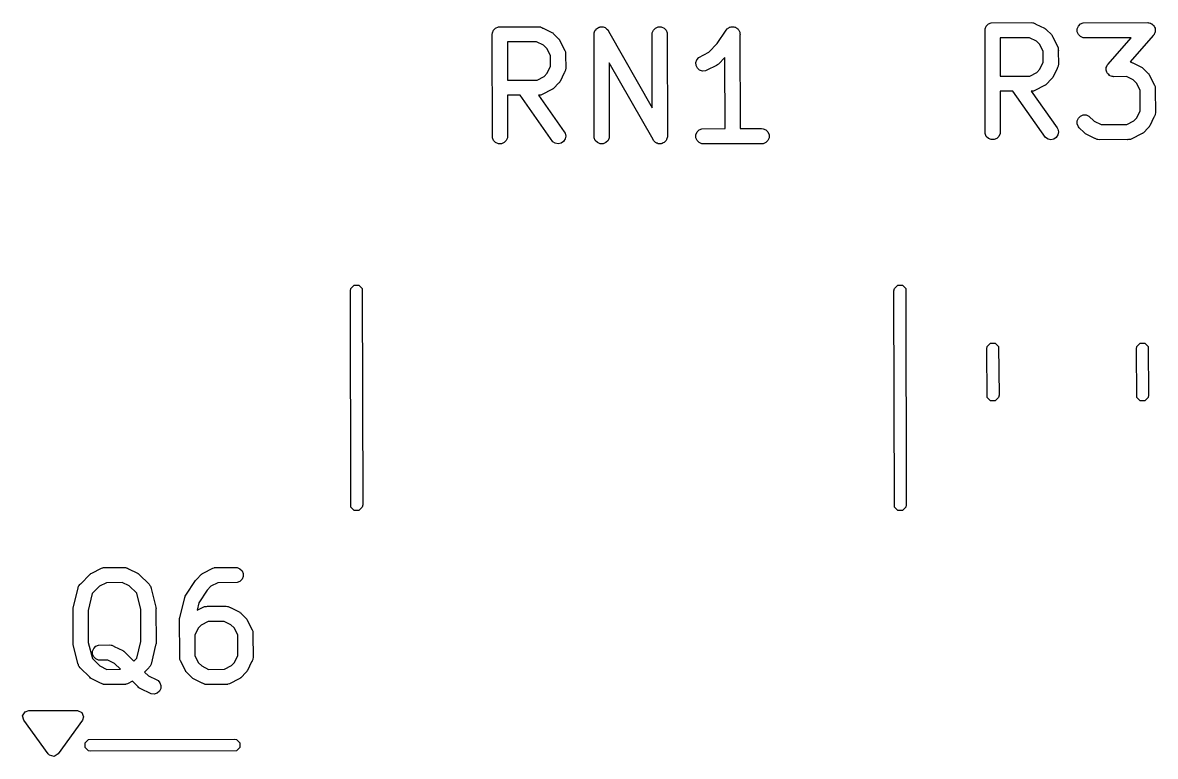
# Model space of a CAD drawing. Extents: x 110.4 to 137.6, y -116.8 to -86.2.
# Drawn here: x 112.67 to 123.8, y -94.96 to -87.76 of the extents above; entities that cross this region are included whole.
import ezdxf

# ---------------------------------------------------------------- set-up
doc = ezdxf.new("R2010")
doc.units = 0
doc.layers.add('BLACK', color=7, linetype='CONTINUOUS')

msp = doc.modelspace()

# ---------------------------------------------------------------- linework, layer by layer
at = {"layer": 'BLACK', "linetype": 'CONTINUOUS'}
for p, q in [((117.293735, -87.829151), (117.314427, -87.808459)), ((117.314427, -87.808459), (117.341463, -87.79726)), ((117.341463, -87.79726), (117.737047, -87.795819)), ((117.737047, -87.795819), (117.751679, -87.79726)), ((117.751679, -87.79726), (117.754168, -87.798291)), ((117.754168, -87.798291), (117.756856, -87.798482)), ((117.756856, -87.798482), (117.769849, -87.804786)), ((117.769849, -87.804786), (117.778715, -87.808459)), ((117.778715, -87.808459), (117.779937, -87.809681)), ((117.779937, -87.809681), (117.865826, -87.851356)), ((118.300785, -87.8221), (118.306895, -87.814211)), ((118.306895, -87.814211), (118.311048, -87.811837)), ((118.311048, -87.811837), (118.314427, -87.808459)), ((118.314427, -87.808459), (118.323639, -87.804642)), ((118.323639, -87.804642), (118.332304, -87.799692)), ((118.332304, -87.799692), (118.337047, -87.799089)), ((118.337047, -87.799089), (118.341463, -87.79726)), ((118.341463, -87.79726), (118.351437, -87.79726)), ((118.351437, -87.79726), (118.361334, -87.796002)), ((118.361334, -87.796002), (118.365946, -87.79726)), ((118.365946, -87.79726), (118.370727, -87.79726)), ((118.370727, -87.79726), (118.379942, -87.801077)), ((118.379942, -87.801077), (118.389566, -87.803702)), ((118.389566, -87.803702), (118.393346, -87.806629)), ((118.393346, -87.806629), (118.397763, -87.808459)), ((118.397763, -87.808459), (118.404813, -87.815509)), ((118.404813, -87.815509), (118.412703, -87.821619)), ((118.865163, -87.829151), (118.885855, -87.808459)), ((118.885855, -87.808459), (118.912891, -87.79726)), ((118.912891, -87.79726), (118.942155, -87.79726)), ((118.942155, -87.79726), (118.969191, -87.808459)), ((118.969191, -87.808459), (118.989883, -87.829151)), ((119.588721, -87.817841), (119.59489, -87.813709)), ((119.59489, -87.813709), (119.600141, -87.808459)), ((119.600141, -87.808459), (119.60693, -87.805646)), ((119.60693, -87.805646), (119.613036, -87.801558)), ((119.613036, -87.801558), (119.620316, -87.800101)), ((119.620316, -87.800101), (119.627177, -87.79726)), ((119.627177, -87.79726), (119.634525, -87.79726)), ((119.634525, -87.79726), (119.64173, -87.795819)), ((119.64173, -87.795819), (119.649014, -87.79726)), ((119.649014, -87.79726), (119.656441, -87.79726)), ((119.656441, -87.79726), (119.663229, -87.800072)), ((119.663229, -87.800072), (119.670438, -87.801498)), ((119.670438, -87.801498), (119.676617, -87.805617)), ((119.676617, -87.805617), (119.683477, -87.808459)), ((119.683477, -87.808459), (119.68867, -87.813652)), ((119.68867, -87.813652), (119.694787, -87.81773)), ((122.124346, -87.816187), (122.135545, -87.789151)), ((122.135545, -87.789151), (122.156237, -87.768459)), ((122.156237, -87.768459), (122.183273, -87.75726)), ((122.183273, -87.75726), (122.578857, -87.755819)), ((122.578857, -87.755819), (122.593489, -87.75726)), ((122.593489, -87.75726), (122.595978, -87.758291)), ((122.595978, -87.758291), (122.598666, -87.758482)), ((122.598666, -87.758482), (122.611659, -87.764786)), ((122.611659, -87.764786), (122.620525, -87.768459)), ((122.620525, -87.768459), (122.621747, -87.769681)), ((122.621747, -87.769681), (122.707636, -87.811356)), ((122.707636, -87.811356), (122.713935, -87.81532)), ((122.713935, -87.81532), (122.715763, -87.816078)), ((123.029108, -87.816187), (123.040307, -87.789151)), ((123.040307, -87.789151), (123.060999, -87.768459)), ((123.060999, -87.768459), (123.088035, -87.75726)), ((123.088035, -87.75726), (123.721714, -87.755819)), ((123.721714, -87.755819), (123.729452, -87.756581)), ((123.729452, -87.756581), (123.73142, -87.75645)), ((123.73142, -87.75645), (123.732775, -87.756908)), ((123.732775, -87.756908), (123.736346, -87.75726)), ((123.736346, -87.75726), (123.747603, -87.761923)), ((123.747603, -87.761923), (123.759141, -87.765825)), ((123.759141, -87.765825), (123.761045, -87.76749)), ((123.761045, -87.76749), (123.763382, -87.768459)), ((123.763382, -87.768459), (123.771992, -87.777069)), ((123.771992, -87.777069), (123.781165, -87.785095)), ((123.781165, -87.785095), (123.782287, -87.787364)), ((123.782287, -87.787364), (123.784074, -87.789151)), ((123.784074, -87.789151), (123.788734, -87.800401)), ((123.788734, -87.800401), (123.794137, -87.811327)), ((123.794137, -87.811327), (123.794305, -87.81385)), ((123.794305, -87.81385), (123.795273, -87.816187)), ((117.281095, -87.870819), (117.282536, -87.856187)), ((117.282536, -88.885451), (117.281095, -87.870819)), ((117.282536, -87.856187), (117.293735, -87.829151)), ((117.865826, -87.851356), (117.872125, -87.85532)), ((117.872125, -87.85532), (117.873953, -87.856078)), ((117.873953, -87.856078), (117.875123, -87.857208)), ((117.875123, -87.857208), (117.878269, -87.859188)), ((117.878269, -87.859188), (117.883901, -87.865682)), ((117.883901, -87.865682), (117.932937, -87.913024)), ((117.932937, -87.913024), (117.937655, -87.918773)), ((117.937655, -87.918773), (117.939154, -87.920073)), ((117.939154, -87.920073), (117.939881, -87.921486)), ((117.939881, -87.921486), (117.942264, -87.924389)), ((117.942264, -87.924389), (117.945913, -87.933199)), ((118.281095, -87.870819), (118.281465, -87.867055)), ((118.282536, -88.885451), (118.281095, -87.870819)), ((118.281278, -87.86558), (118.281799, -87.863669)), ((118.281465, -87.867055), (118.281278, -87.86558)), ((118.281799, -87.863669), (118.282536, -87.856187)), ((118.282536, -87.856187), (118.286353, -87.846971)), ((118.286353, -87.846971), (118.288978, -87.837348)), ((118.288978, -87.837348), (118.291905, -87.833567)), ((118.291905, -87.833567), (118.293735, -87.829151)), ((118.293735, -87.829151), (118.300785, -87.8221)), ((118.412703, -87.821619), (118.415092, -87.825788)), ((118.415092, -87.825788), (118.418455, -87.829151)), ((118.418455, -87.829151), (118.422198, -87.838189)), ((118.422198, -87.838189), (118.853545, -88.590888)), ((118.852523, -87.870819), (118.853964, -87.856187)), ((118.853545, -88.590888), (118.852523, -87.870819)), ((118.853964, -87.856187), (118.865163, -87.829151)), ((118.989883, -87.829151), (119.001082, -87.856187)), ((119.001082, -87.856187), (119.002523, -88.870819)), ((119.492663, -87.961534), (119.579405, -87.829216)), ((119.579405, -87.829216), (119.579439, -87.829173)), ((119.579439, -87.829173), (119.579449, -87.829151)), ((119.579449, -87.829151), (119.5795, -87.829099)), ((119.5795, -87.829099), (119.588721, -87.817841)), ((119.694787, -87.81773), (119.69892, -87.823902)), ((119.69892, -87.823902), (119.704169, -87.829151)), ((119.704169, -87.829151), (119.70698, -87.835938)), ((119.70698, -87.835938), (119.71107, -87.842045)), ((119.71107, -87.842045), (119.712526, -87.849326)), ((119.712526, -87.849326), (119.715368, -87.856187)), ((119.715368, -87.856187), (119.715378, -87.863587)), ((119.715378, -87.863587), (119.716809, -87.87074)), ((119.716809, -87.87074), (119.715398, -87.877868)), ((119.715398, -87.877868), (119.716703, -88.796337)), ((122.122905, -87.830819), (122.124346, -87.816187)), ((122.124346, -88.845451), (122.122905, -87.830819)), ((122.558924, -87.904503), (122.27159, -87.90555)), ((122.27159, -87.90555), (122.272123, -88.280745)), ((122.627691, -87.937871), (122.558924, -87.904503)), ((122.715763, -87.816078), (122.716933, -87.817208)), ((122.716933, -87.817208), (122.720079, -87.819188)), ((122.720079, -87.819188), (122.725711, -87.825682)), ((122.725711, -87.825682), (122.774747, -87.873024)), ((122.774747, -87.873024), (122.779465, -87.878773)), ((122.779465, -87.878773), (122.780964, -87.880073)), ((122.780964, -87.880073), (122.781691, -87.881486)), ((122.781691, -87.881486), (122.784074, -87.884389)), ((122.784074, -87.884389), (122.787723, -87.893199)), ((122.787723, -87.893199), (122.836415, -87.987754)), ((123.029108, -87.845451), (123.029108, -87.816187)), ((123.040307, -87.872487), (123.029108, -87.845451)), ((123.060999, -87.893179), (123.040307, -87.872487)), ((123.088035, -87.904378), (123.060999, -87.893179)), ((123.102667, -87.905819), (123.088035, -87.904378)), ((123.557938, -87.904783), (123.102667, -87.905819)), ((123.334153, -88.16197), (123.557938, -87.904783)), ((123.775941, -87.880619), (123.550758, -88.139413)), ((123.784074, -87.872487), (123.775941, -87.880619)), ((123.785033, -87.87017), (123.784074, -87.872487)), ((123.786708, -87.868246), (123.785033, -87.87017)), ((123.790609, -87.856708), (123.786708, -87.868246)), ((123.795273, -87.845451), (123.790609, -87.856708)), ((123.795273, -87.816187), (123.795273, -87.828371)), ((123.795273, -87.828371), (123.796083, -87.840525)), ((123.796083, -87.840525), (123.795273, -87.84292)), ((123.795273, -87.84292), (123.795273, -87.845451)), ((117.717114, -87.944503), (117.42978, -87.94555)), ((117.42978, -87.94555), (117.430313, -88.320745)), ((117.785881, -87.977871), (117.717114, -87.944503)), ((117.817208, -88.008115), (117.785881, -87.977871)), ((117.852666, -88.076972), (117.817208, -88.008115)), ((117.945913, -87.933199), (117.994605, -88.027754)), ((117.994605, -88.027754), (117.99986, -88.041485)), ((119.409929, -88.04588), (119.492663, -87.961534)), ((122.659018, -87.968115), (122.627691, -87.937871)), ((122.694476, -88.036972), (122.659018, -87.968115)), ((122.695461, -88.144604), (122.694476, -88.036972)), ((122.836415, -87.987754), (122.84167, -88.001485)), ((122.84167, -88.001485), (122.841861, -88.004174)), ((122.841861, -88.004174), (122.842892, -88.006663)), ((122.842892, -88.006663), (122.843018, -88.02046)), ((122.843018, -88.02046), (122.843744, -88.030675)), ((122.843744, -88.030675), (122.843128, -88.032521)), ((122.843128, -88.032521), (122.844333, -88.164152)), ((117.853651, -88.184604), (117.852666, -88.076972)), ((117.99986, -88.041485), (118.000051, -88.044174)), ((118.000051, -88.044174), (118.001082, -88.046663)), ((118.001082, -88.046663), (118.001208, -88.06046)), ((118.001208, -88.06046), (118.001934, -88.070675)), ((118.001934, -88.070675), (118.001318, -88.072521)), ((118.001318, -88.072521), (118.002523, -88.204152)), ((119.281684, -88.147152), (119.290938, -88.119391)), ((119.283758, -88.176342), (119.281684, -88.147152)), ((119.290938, -88.119391), (119.310111, -88.097283)), ((119.310111, -88.097283), (119.409929, -88.04588)), ((119.567131, -88.097958), (119.504366, -88.161947)), ((119.568123, -88.796702), (119.567131, -88.097958)), ((122.662281, -88.212985), (122.695461, -88.144604)), ((123.550758, -88.139413), (123.551047, -88.139434)), ((123.551047, -88.139434), (123.56404, -88.145738)), ((123.56404, -88.145738), (123.572906, -88.149411)), ((123.572906, -88.149411), (123.574128, -88.150633)), ((117.790226, -88.284313), (117.820471, -88.252985)), ((117.820471, -88.252985), (117.853651, -88.184604)), ((117.988661, -88.247041), (117.946986, -88.332931)), ((117.989883, -88.24582), (117.988661, -88.247041)), ((117.993552, -88.23696), (117.989883, -88.24582)), ((117.99986, -88.223962), (117.993552, -88.23696)), ((118.000051, -88.221272), (117.99986, -88.223962)), ((118.001082, -88.218784), (118.000051, -88.221272)), ((118.002523, -88.204152), (118.001082, -88.218784)), ((118.861419, -88.903448), (118.430072, -88.150749)), ((118.430072, -88.150749), (118.431095, -88.870819)), ((119.296845, -88.202517), (119.283758, -88.176342)), ((119.318953, -88.22169), (119.296845, -88.202517)), ((119.346714, -88.230944), (119.318953, -88.22169)), ((119.375904, -88.22887), (119.346714, -88.230944)), ((119.389636, -88.223615), (119.375904, -88.22887)), ((119.484192, -88.174922), (119.389636, -88.223615)), ((119.493001, -88.171274), (119.484192, -88.174922)), ((119.495903, -88.168891), (119.493001, -88.171274)), ((119.497317, -88.168164), (119.495903, -88.168891)), ((119.498616, -88.166665), (119.497317, -88.168164)), ((119.504366, -88.161947), (119.498616, -88.166665)), ((122.563348, -88.279684), (122.632036, -88.244313)), ((122.632036, -88.244313), (122.662281, -88.212985)), ((122.830471, -88.207041), (122.788796, -88.292931)), ((122.831693, -88.20582), (122.830471, -88.207041)), ((122.835362, -88.19696), (122.831693, -88.20582)), ((122.84167, -88.183962), (122.835362, -88.19696)), ((122.841861, -88.181272), (122.84167, -88.183962)), ((122.842892, -88.178784), (122.841861, -88.181272)), ((122.844333, -88.164152), (122.842892, -88.178784)), ((123.314012, -88.202065), (123.314822, -88.199669)), ((123.314822, -88.214218), (123.314012, -88.202065)), ((123.314822, -88.197139), (123.319485, -88.185881)), ((123.314822, -88.199669), (123.314822, -88.197139)), ((123.314822, -88.226403), (123.314822, -88.214218)), ((123.315789, -88.228739), (123.314822, -88.226403)), ((123.315958, -88.231263), (123.315789, -88.228739)), ((123.32136, -88.242188), (123.315958, -88.231263)), ((123.319485, -88.185881), (123.323387, -88.174344)), ((123.326021, -88.253439), (123.32136, -88.242188)), ((123.323387, -88.174344), (123.325061, -88.172419)), ((123.325061, -88.172419), (123.326021, -88.170103)), ((123.326021, -88.170103), (123.334153, -88.16197)), ((123.327807, -88.255225), (123.326021, -88.253439)), ((123.32893, -88.257495), (123.327807, -88.255225)), ((123.338102, -88.26552), (123.32893, -88.257495)), ((123.574128, -88.150633), (123.660017, -88.192308)), ((123.660017, -88.192308), (123.666316, -88.196272)), ((123.666316, -88.196272), (123.668144, -88.19703)), ((123.668144, -88.19703), (123.669314, -88.19816)), ((123.669314, -88.19816), (123.67246, -88.20014)), ((123.67246, -88.20014), (123.678092, -88.206634)), ((123.678092, -88.206634), (123.727128, -88.253976)), ((123.727128, -88.253976), (123.731846, -88.259725)), ((123.731846, -88.259725), (123.733345, -88.261025)), ((117.430313, -88.320745), (117.590231, -88.320162)), ((117.590231, -88.320162), (117.592565, -88.319646)), ((117.592565, -88.319646), (117.595387, -88.320144)), ((117.595387, -88.320144), (117.721538, -88.319684)), ((117.721538, -88.319684), (117.790226, -88.284313)), ((117.932659, -88.351006), (117.885318, -88.400042)), ((117.939154, -88.345374), (117.932659, -88.351006)), ((117.941133, -88.342228), (117.939154, -88.345374)), ((117.942264, -88.341058), (117.941133, -88.342228)), ((117.943021, -88.33923), (117.942264, -88.341058)), ((117.946986, -88.332931), (117.943021, -88.33923)), ((122.272123, -88.280745), (122.432041, -88.280162)), ((122.432041, -88.280162), (122.434375, -88.279646)), ((122.434375, -88.279646), (122.437197, -88.280144)), ((122.437197, -88.280144), (122.563348, -88.279684)), ((122.715763, -88.369369), (122.706954, -88.373017)), ((122.718665, -88.366986), (122.715763, -88.369369)), ((122.720079, -88.366259), (122.718665, -88.366986)), ((122.721378, -88.36476), (122.720079, -88.366259)), ((122.727128, -88.360042), (122.721378, -88.36476)), ((122.774469, -88.311006), (122.727128, -88.360042)), ((122.780964, -88.305374), (122.774469, -88.311006)), ((122.782943, -88.302228), (122.780964, -88.305374)), ((122.784074, -88.301058), (122.782943, -88.302228)), ((122.784831, -88.29923), (122.784074, -88.301058)), ((122.788796, -88.292931), (122.784831, -88.29923)), ((123.346713, -88.274131), (123.338102, -88.26552)), ((123.349049, -88.275099), (123.346713, -88.274131)), ((123.350954, -88.276765), (123.349049, -88.275099)), ((123.362491, -88.280666), (123.350954, -88.276765)), ((123.373749, -88.28533), (123.362491, -88.280666)), ((123.377319, -88.285681), (123.373749, -88.28533)), ((123.378675, -88.28614), (123.377319, -88.285681)), ((123.380642, -88.286008), (123.378675, -88.28614)), ((123.388381, -88.286771), (123.380642, -88.286008)), ((123.51169, -88.285642), (123.388381, -88.286771)), ((123.580072, -88.318823), (123.51169, -88.285642)), ((123.611399, -88.349067), (123.580072, -88.318823)), ((123.646802, -88.417818), (123.611399, -88.349067)), ((123.733345, -88.261025), (123.734072, -88.262438)), ((123.734072, -88.262438), (123.736455, -88.265341)), ((123.736455, -88.265341), (123.740104, -88.274151)), ((123.740104, -88.274151), (123.788796, -88.368706)), ((123.788796, -88.368706), (123.794051, -88.382437)), ((117.554747, -88.468904), (117.430524, -88.469356)), ((117.430524, -88.469356), (117.431095, -88.870819)), ((117.875652, -88.924989), (117.554747, -88.468904)), ((117.739007, -88.468233), (117.736109, -88.468439)), ((117.736109, -88.468439), (117.988966, -88.82781)), ((117.751679, -88.468187), (117.739007, -88.468233)), ((117.754168, -88.467155), (117.751679, -88.468187)), ((117.756856, -88.466965), (117.754168, -88.467155)), ((117.770588, -88.46171), (117.756856, -88.466965)), ((117.865144, -88.413017), (117.770588, -88.46171)), ((117.873953, -88.409369), (117.865144, -88.413017)), ((117.876855, -88.406986), (117.873953, -88.409369)), ((117.878269, -88.406259), (117.876855, -88.406986)), ((117.879568, -88.40476), (117.878269, -88.406259)), ((117.885318, -88.400042), (117.879568, -88.40476)), ((122.396557, -88.428904), (122.272334, -88.429356)), ((122.272334, -88.429356), (122.272905, -88.830819)), ((122.717462, -88.884989), (122.396557, -88.428904)), ((122.580817, -88.428233), (122.577919, -88.428439)), ((122.577919, -88.428439), (122.830776, -88.78781)), ((122.593489, -88.428187), (122.580817, -88.428233)), ((122.595978, -88.427155), (122.593489, -88.428187)), ((122.598666, -88.426965), (122.595978, -88.427155)), ((122.612398, -88.42171), (122.598666, -88.426965)), ((122.706954, -88.373017), (122.612398, -88.42171)), ((123.647958, -88.620554), (123.646802, -88.417818)), ((123.794051, -88.382437), (123.794242, -88.385126)), ((123.794242, -88.385126), (123.795273, -88.387615)), ((123.795273, -88.387615), (123.795347, -88.400684)), ((123.795347, -88.400684), (123.796125, -88.411627)), ((123.796125, -88.411627), (123.795421, -88.413736)), ((123.795421, -88.413736), (123.796714, -88.640342)), ((123.029108, -88.720948), (123.040307, -88.693912)), ((123.040307, -88.693912), (123.061, -88.673219)), ((123.061, -88.673219), (123.088036, -88.662021)), ((123.088036, -88.662021), (123.117299, -88.662021)), ((123.117299, -88.662021), (123.144335, -88.67322)), ((123.144335, -88.67322), (123.19669, -88.723767)), ((123.584416, -88.720504), (123.614662, -88.689175)), ((123.614662, -88.689175), (123.647958, -88.620554)), ((123.782852, -88.683231), (123.741177, -88.769121)), ((123.784074, -88.68201), (123.782852, -88.683231)), ((123.787743, -88.67315), (123.784074, -88.68201)), ((123.794051, -88.660152), (123.787743, -88.67315)), ((123.794242, -88.657462), (123.794051, -88.660152)), ((123.795273, -88.654974), (123.794242, -88.657462)), ((123.796714, -88.640342), (123.795273, -88.654974)), ((119.293735, -88.829151), (119.314427, -88.808459)), ((119.314427, -88.808459), (119.341463, -88.79726)), ((119.341463, -88.79726), (119.568123, -88.796702)), ((119.716703, -88.796337), (119.927523, -88.795819)), ((119.927523, -88.795819), (119.942155, -88.79726)), ((119.942155, -88.79726), (119.969191, -88.808459)), ((119.969191, -88.808459), (119.989883, -88.829151)), ((122.830776, -88.78781), (122.837986, -88.800623)), ((122.837986, -88.800623), (122.844315, -88.829194)), ((123.029108, -88.750211), (123.029108, -88.720948)), ((123.040306, -88.777247), (123.029108, -88.750211)), ((123.049633, -88.788612), (123.040306, -88.777247)), ((123.098668, -88.835953), (123.049633, -88.788612)), ((123.19669, -88.723767), (123.265375, -88.757094)), ((123.265375, -88.757094), (123.515694, -88.755893)), ((123.515694, -88.755893), (123.584416, -88.720504)), ((123.726851, -88.787195), (123.67951, -88.836232)), ((123.733345, -88.781564), (123.726851, -88.787195)), ((123.735324, -88.778418), (123.733345, -88.781564)), ((123.736456, -88.777247), (123.735324, -88.778418)), ((123.737213, -88.775417), (123.736456, -88.777247)), ((123.741177, -88.769121), (123.737213, -88.775417)), ((117.293735, -88.912487), (117.282536, -88.885451)), ((117.314427, -88.933179), (117.293735, -88.912487)), ((117.418455, -88.912487), (117.397763, -88.933179)), ((117.429654, -88.885451), (117.418455, -88.912487)), ((117.431095, -88.870819), (117.429654, -88.885451)), ((117.900331, -88.940716), (117.875652, -88.924989)), ((117.981693, -88.92269), (117.957719, -88.939472)), ((117.99742, -88.898012), (117.981693, -88.92269)), ((117.988966, -88.82781), (117.996176, -88.840623)), ((117.996176, -88.840623), (118.002505, -88.869194)), ((118.002505, -88.869194), (117.99742, -88.898012)), ((118.293735, -88.912487), (118.282536, -88.885451)), ((118.314427, -88.933179), (118.293735, -88.912487)), ((118.418455, -88.912487), (118.397763, -88.933179)), ((118.429654, -88.885451), (118.418455, -88.912487)), ((118.431095, -88.870819), (118.429654, -88.885451)), ((118.865163, -88.912487), (118.861419, -88.903448)), ((118.868525, -88.915849), (118.865163, -88.912487)), ((118.870915, -88.920019), (118.868525, -88.915849)), ((118.878803, -88.926127), (118.870915, -88.920019)), ((118.885855, -88.933179), (118.878803, -88.926127)), ((118.976723, -88.927427), (118.972569, -88.9298)), ((118.982832, -88.919537), (118.976723, -88.927427)), ((118.989883, -88.912487), (118.982832, -88.919537)), ((118.991712, -88.90807), (118.989883, -88.912487)), ((118.99464, -88.90429), (118.991712, -88.90807)), ((118.997264, -88.894666), (118.99464, -88.90429)), ((119.001082, -88.885451), (118.997264, -88.894666)), ((119.001818, -88.877968), (119.001082, -88.885451)), ((119.00234, -88.876058), (119.001818, -88.877968)), ((119.002523, -88.870819), (119.002152, -88.874582)), ((119.002152, -88.874582), (119.00234, -88.876058)), ((119.282536, -88.856187), (119.293735, -88.829151)), ((119.282536, -88.885451), (119.282536, -88.856187)), ((119.293735, -88.912487), (119.282536, -88.885451)), ((119.314427, -88.933179), (119.293735, -88.912487)), ((119.989883, -88.912487), (119.969191, -88.933179)), ((119.989883, -88.829151), (120.001082, -88.856187)), ((120.001082, -88.885451), (119.989883, -88.912487)), ((120.001082, -88.856187), (120.001082, -88.885451)), ((122.135545, -88.872487), (122.124346, -88.845451)), ((122.156237, -88.893179), (122.135545, -88.872487)), ((122.183273, -88.904378), (122.156237, -88.893179)), ((122.212537, -88.904378), (122.183273, -88.904378)), ((122.239573, -88.893179), (122.212537, -88.904378)), ((122.260265, -88.872487), (122.239573, -88.893179)), ((122.271464, -88.845451), (122.260265, -88.872487)), ((122.272905, -88.830819), (122.271464, -88.845451)), ((122.742141, -88.900716), (122.717462, -88.884989)), ((122.770958, -88.905802), (122.742141, -88.900716)), ((122.799529, -88.899472), (122.770958, -88.905802)), ((122.823503, -88.88269), (122.799529, -88.899472)), ((122.83923, -88.858012), (122.823503, -88.88269)), ((122.844315, -88.829194), (122.83923, -88.858012)), ((123.104302, -88.84245), (123.098668, -88.835953)), ((123.107447, -88.844429), (123.104302, -88.84245)), ((123.108618, -88.84556), (123.107447, -88.844429)), ((123.110445, -88.846317), (123.108618, -88.84556)), ((123.116745, -88.850282), (123.110445, -88.846317)), ((123.202634, -88.891957), (123.116745, -88.850282)), ((123.203856, -88.893179), (123.202634, -88.891957)), ((123.212715, -88.896848), (123.203856, -88.893179)), ((123.225714, -88.903156), (123.212715, -88.896848)), ((123.228403, -88.903347), (123.225714, -88.903156)), ((123.230892, -88.904378), (123.228403, -88.903347)), ((123.245524, -88.905819), (123.230892, -88.904378)), ((123.519678, -88.904503), (123.245524, -88.905819)), ((123.521857, -88.90523), (123.519678, -88.904503)), ((123.532977, -88.904439), (123.521857, -88.90523)), ((123.54587, -88.904378), (123.532977, -88.904439)), ((123.548359, -88.903346), (123.54587, -88.904378)), ((123.551047, -88.903156), (123.548359, -88.903346)), ((123.564779, -88.897901), (123.551047, -88.903156)), ((123.659333, -88.849209), (123.564779, -88.897901)), ((123.668144, -88.84556), (123.659333, -88.849209)), ((123.671046, -88.843177), (123.668144, -88.84556)), ((123.67246, -88.84245), (123.671046, -88.843177)), ((123.67376, -88.84095), (123.67246, -88.84245)), ((123.67951, -88.836232), (123.67376, -88.84095)), ((117.341463, -88.944378), (117.314427, -88.933179)), ((117.370727, -88.944378), (117.341463, -88.944378)), ((117.397763, -88.933179), (117.370727, -88.944378)), ((117.929148, -88.945802), (117.900331, -88.940716)), ((117.957719, -88.939472), (117.929148, -88.945802)), ((118.341463, -88.944378), (118.314427, -88.933179)), ((118.370727, -88.944378), (118.341463, -88.944378)), ((118.397763, -88.933179), (118.370727, -88.944378)), ((118.890273, -88.935009), (118.885855, -88.933179)), ((118.894053, -88.937936), (118.890273, -88.935009)), ((118.903674, -88.94056), (118.894053, -88.937936)), ((118.912891, -88.944378), (118.903674, -88.94056)), ((118.917672, -88.944378), (118.912891, -88.944378)), ((118.922284, -88.945636), (118.917672, -88.944378)), ((118.932181, -88.944378), (118.922284, -88.945636)), ((118.942155, -88.944378), (118.932181, -88.944378)), ((118.94657, -88.942548), (118.942155, -88.944378)), ((118.951314, -88.941946), (118.94657, -88.942548)), ((118.959978, -88.936995), (118.951314, -88.941946)), ((118.969191, -88.933179), (118.959978, -88.936995)), ((118.972569, -88.9298), (118.969191, -88.933179)), ((119.341463, -88.944378), (119.314427, -88.933179)), ((119.356095, -88.945819), (119.341463, -88.944378)), ((119.942155, -88.944378), (119.356095, -88.945819)), ((119.969191, -88.933179), (119.942155, -88.944378)), ((115.888, -90.39), (115.892567, -90.367039)), ((115.892567, -90.367039), (115.925039, -90.334567)), ((115.925039, -90.334567), (115.970961, -90.334567)), ((115.970961, -90.334567), (116.003433, -90.367039)), ((116.003433, -90.367039), (116.008, -92.49)), ((121.228, -90.39), (121.232567, -90.367039)), ((121.232567, -90.367039), (121.265039, -90.334567)), ((121.265039, -90.334567), (121.310961, -90.334567)), ((121.310961, -90.334567), (121.343433, -90.367039)), ((121.343433, -90.367039), (121.348, -92.49)), ((115.892567, -92.512961), (115.888, -90.39)), ((121.232567, -92.512961), (121.228, -90.39)), ((122.145567, -90.935975), (122.178039, -90.903503)), ((122.178039, -90.903503), (122.223961, -90.903503)), ((122.223961, -90.903503), (122.256433, -90.935975)), ((123.615567, -90.935975), (123.648039, -90.903503)), ((123.648039, -90.903503), (123.693961, -90.903503)), ((123.693961, -90.903503), (123.726433, -90.935975)), ((122.141, -90.958936), (122.145567, -90.935975)), ((122.145567, -91.436025), (122.141, -90.958936)), ((122.256433, -90.935975), (122.261, -91.413064)), ((123.611, -90.958936), (123.615567, -90.935975)), ((123.615567, -91.436025), (123.611, -90.958936)), ((123.726433, -90.935975), (123.731, -91.413064)), ((122.178039, -91.468497), (122.145567, -91.436025)), ((122.223961, -91.468497), (122.178039, -91.468497)), ((122.256433, -91.436025), (122.223961, -91.468497)), ((122.261, -91.413064), (122.256433, -91.436025)), ((123.648039, -91.468497), (123.615567, -91.436025)), ((123.693961, -91.468497), (123.648039, -91.468497)), ((123.726433, -91.436025), (123.693961, -91.468497)), ((123.731, -91.413064), (123.726433, -91.436025)), ((116.008, -92.49), (116.003433, -92.512961)), ((121.348, -92.49), (121.343433, -92.512961)), ((115.925039, -92.545433), (115.892567, -92.512961)), ((115.970961, -92.545433), (115.925039, -92.545433)), ((116.003433, -92.512961), (115.970961, -92.545433)), ((121.265039, -92.545433), (121.232567, -92.512961)), ((121.310961, -92.545433), (121.265039, -92.545433)), ((121.343433, -92.512961), (121.310961, -92.545433)), ((113.34648, -93.162425), (113.44103, -93.113737)), ((113.44103, -93.113737), (113.454761, -93.108482)), ((113.454761, -93.108482), (113.45745, -93.10829)), ((113.45745, -93.10829), (113.459939, -93.10726)), ((113.459939, -93.10726), (113.473278, -93.107166)), ((113.473278, -93.107166), (113.483951, -93.106408)), ((113.483951, -93.106408), (113.485958, -93.107077)), ((113.485958, -93.107077), (113.665047, -93.105819)), ((113.665047, -93.105819), (113.679679, -93.10726)), ((113.679679, -93.10726), (113.682168, -93.108291)), ((113.682168, -93.108291), (113.684856, -93.108482)), ((113.684856, -93.108482), (113.697849, -93.114786)), ((113.697849, -93.114786), (113.706715, -93.118459)), ((113.706715, -93.118459), (113.707937, -93.119681)), ((113.707937, -93.119681), (113.793826, -93.161356)), ((114.441713, -93.162428), (114.536268, -93.113737)), ((114.536268, -93.113737), (114.549999, -93.108482)), ((114.549999, -93.108482), (114.552688, -93.10829)), ((114.552688, -93.10829), (114.555177, -93.10726)), ((114.555177, -93.10726), (114.568516, -93.107166)), ((114.568516, -93.107166), (114.579189, -93.106408)), ((114.579189, -93.106408), (114.581196, -93.107077)), ((114.581196, -93.107077), (114.760285, -93.105819)), ((114.760285, -93.105819), (114.774917, -93.10726)), ((114.774917, -93.10726), (114.801953, -93.118459)), ((114.801953, -93.118459), (114.822645, -93.139151)), ((114.822645, -93.139151), (114.833844, -93.166187)), ((113.228616, -93.274991), (113.233703, -93.268128)), ((113.233703, -93.268128), (113.237704, -93.265726)), ((113.237704, -93.265726), (113.3263, -93.175405)), ((113.3263, -93.175405), (113.33205, -93.170684)), ((113.33205, -93.170684), (113.333349, -93.169188)), ((113.333349, -93.169188), (113.334759, -93.168461)), ((113.334759, -93.168461), (113.337665, -93.166077)), ((113.337665, -93.166077), (113.34648, -93.162425)), ((113.490182, -93.255709), (113.420737, -93.29147)), ((113.645351, -93.254619), (113.490182, -93.255709)), ((113.713674, -93.28777), (113.645351, -93.254619)), ((113.793826, -93.161356), (113.800125, -93.16532)), ((113.800125, -93.16532), (113.801953, -93.166078)), ((113.801953, -93.166078), (113.803072, -93.167175)), ((113.803072, -93.167175), (113.806269, -93.169188)), ((113.806269, -93.169188), (113.812793, -93.176711)), ((113.812793, -93.176711), (113.908556, -93.270643)), ((114.2702, -93.378374), (114.364548, -93.234454)), ((114.364548, -93.234454), (114.364582, -93.234411)), ((114.364582, -93.234411), (114.364592, -93.234389)), ((114.364592, -93.234389), (114.364652, -93.234325)), ((114.364652, -93.234325), (114.373864, -93.223079)), ((114.373864, -93.223079), (114.378524, -93.219958)), ((114.378524, -93.219958), (114.421538, -93.175405)), ((114.421538, -93.175405), (114.427287, -93.170686)), ((114.427287, -93.170686), (114.428587, -93.169188)), ((114.428587, -93.169188), (114.43, -93.16846)), ((114.43, -93.16846), (114.432903, -93.166078)), ((114.432903, -93.166078), (114.441713, -93.162428)), ((114.58542, -93.255709), (114.516629, -93.291133)), ((114.774917, -93.254378), (114.58542, -93.255709)), ((114.801953, -93.243179), (114.774917, -93.254378)), ((114.822645, -93.222487), (114.801953, -93.243179)), ((114.833844, -93.195451), (114.822645, -93.222487)), ((114.833844, -93.166187), (114.833844, -93.195451)), ((113.166093, -93.491851), (113.211334, -93.305486)), ((113.211334, -93.305486), (113.216281, -93.29164)), ((113.216281, -93.29164), (113.219601, -93.287158)), ((113.219601, -93.287158), (113.221735, -93.282008)), ((113.221735, -93.282008), (113.228616, -93.274991)), ((113.350269, -93.363311), (113.310155, -93.528559)), ((113.420737, -93.29147), (113.350269, -93.363311)), ((113.787466, -93.360152), (113.713674, -93.28777)), ((113.828159, -93.518323), (113.787466, -93.360152)), ((113.908556, -93.270643), (113.917884, -93.282008)), ((113.917884, -93.282008), (113.920018, -93.287161)), ((113.920018, -93.287161), (113.923337, -93.29164)), ((113.923337, -93.29164), (113.925736, -93.300968)), ((113.925736, -93.300968), (113.929082, -93.309045)), ((113.929082, -93.309045), (113.929082, -93.31397)), ((113.929082, -93.31397), (113.975903, -93.495962)), ((114.2639, -93.386878), (114.2702, -93.378374)), ((114.480886, -93.328156), (114.399347, -93.452539)), ((114.516629, -93.291133), (114.480886, -93.328156)), ((114.213712, -93.587089), (114.258953, -93.400724)), ((114.258953, -93.400724), (114.262033, -93.392101)), ((114.262033, -93.392101), (114.262393, -93.390285)), ((114.262393, -93.390285), (114.263029, -93.389313)), ((114.263029, -93.389313), (114.2639, -93.386878)), ((114.399347, -93.452539), (114.381698, -93.525241)), ((114.44103, -93.494689), (114.454761, -93.489434)), ((114.454761, -93.489434), (114.45745, -93.489242)), ((114.45745, -93.489242), (114.459939, -93.488212)), ((114.459939, -93.488212), (114.473278, -93.488118)), ((114.473278, -93.488118), (114.483951, -93.48736)), ((114.483951, -93.48736), (114.485958, -93.488029)), ((114.485958, -93.488029), (114.665047, -93.486771)), ((114.665047, -93.486771), (114.679679, -93.488212)), ((114.679679, -93.488212), (114.682168, -93.489243)), ((114.682168, -93.489243), (114.684856, -93.489434)), ((114.684856, -93.489434), (114.697849, -93.495738)), ((113.161476, -93.514152), (113.161727, -93.511598)), ((113.162836, -93.842588), (113.161476, -93.514152)), ((113.161565, -93.510506), (113.162019, -93.508634)), ((113.161727, -93.511598), (113.161565, -93.510506)), ((113.162019, -93.508634), (113.162917, -93.49952)), ((113.162917, -93.49952), (113.166093, -93.491851)), ((113.310155, -93.528559), (113.311458, -93.843313)), ((113.829462, -93.833077), (113.828159, -93.518323)), ((113.975903, -93.495962), (113.976278, -93.498498)), ((113.976278, -93.498498), (113.976701, -93.49952)), ((113.976701, -93.49952), (113.976708, -93.501413)), ((113.976708, -93.501413), (113.978053, -93.510506)), ((113.978053, -93.510506), (113.976781, -93.519048)), ((113.976781, -93.519048), (113.978142, -93.847485)), ((114.209638, -93.603872), (114.210536, -93.594758)), ((114.210536, -93.594758), (114.213712, -93.587089)), ((114.381698, -93.525241), (114.44103, -93.494689)), ((114.697849, -93.495738), (114.706715, -93.499411)), ((114.706715, -93.499411), (114.707937, -93.500633)), ((114.707937, -93.500633), (114.793826, -93.542308)), ((114.793826, -93.542308), (114.800125, -93.546272)), ((114.800125, -93.546272), (114.801953, -93.54703)), ((114.801953, -93.54703), (114.803123, -93.54816)), ((114.803123, -93.54816), (114.806269, -93.55014)), ((114.806269, -93.55014), (114.811901, -93.556634)), ((114.811901, -93.556634), (114.860937, -93.603976)), ((114.209095, -93.60939), (114.209346, -93.606836)), ((114.21044, -93.978692), (114.209095, -93.60939)), ((114.209184, -93.605744), (114.209638, -93.603872)), ((114.209346, -93.606836), (114.209184, -93.605744)), ((114.391147, -93.703412), (114.358296, -93.771115)), ((114.421391, -93.672085), (114.391147, -93.703412)), ((114.490182, -93.636661), (114.421391, -93.672085)), ((114.645351, -93.635571), (114.490182, -93.636661)), ((114.713881, -93.668823), (114.645351, -93.635571)), ((114.745208, -93.699067), (114.713881, -93.668823)), ((114.780611, -93.767818), (114.745208, -93.699067)), ((114.860937, -93.603976), (114.865655, -93.609725)), ((114.865655, -93.609725), (114.867154, -93.611025)), ((114.867154, -93.611025), (114.867881, -93.612438)), ((114.867881, -93.612438), (114.870264, -93.615341)), ((114.870264, -93.615341), (114.873913, -93.624151)), ((114.873913, -93.624151), (114.922605, -93.718706)), ((114.358296, -93.771115), (114.359038, -93.974833)), ((114.781767, -93.970554), (114.780611, -93.767818)), ((114.922605, -93.718706), (114.92786, -93.732437)), ((114.92786, -93.732437), (114.928051, -93.735126)), ((114.928051, -93.735126), (114.929082, -93.737615)), ((114.929082, -93.737615), (114.929156, -93.750684)), ((114.929156, -93.750684), (114.929934, -93.761627)), ((114.929934, -93.761627), (114.92923, -93.763736)), ((114.92923, -93.763736), (114.930523, -93.990342)), ((113.161565, -93.851131), (113.162836, -93.842588)), ((113.162909, -93.860223), (113.161565, -93.851131)), ((113.162917, -93.862117), (113.162909, -93.860223)), ((113.163339, -93.863138), (113.162917, -93.862117)), ((113.163715, -93.865675), (113.163339, -93.863138)), ((113.210536, -94.047666), (113.163715, -93.865675)), ((113.311458, -93.843313), (113.352151, -94.001485)), ((113.353393, -93.928091), (113.364592, -93.901055)), ((113.353393, -93.957355), (113.353393, -93.928091)), ((113.364592, -93.901055), (113.385284, -93.880363)), ((113.385284, -93.880363), (113.41232, -93.869164)), ((113.41232, -93.869164), (113.52219, -93.867723)), ((113.52219, -93.867723), (113.536822, -93.869164)), ((113.536822, -93.869164), (113.539311, -93.870195)), ((113.539311, -93.870195), (113.541999, -93.870386)), ((113.541999, -93.870386), (113.554992, -93.87669)), ((113.554992, -93.87669), (113.563858, -93.880363)), ((113.563858, -93.880363), (113.56508, -93.881585)), ((113.56508, -93.881585), (113.650969, -93.92326)), ((113.650969, -93.92326), (113.657268, -93.927224)), ((113.657268, -93.927224), (113.659096, -93.927982)), ((113.659096, -93.927982), (113.660196, -93.929068)), ((113.660196, -93.929068), (113.663412, -93.931092)), ((113.663412, -93.931092), (113.670321, -93.939059)), ((113.789348, -93.998325), (113.829462, -93.833077)), ((113.973524, -93.869785), (113.928284, -94.056151)), ((113.976701, -93.862117), (113.973524, -93.869785)), ((113.977598, -93.853002), (113.976701, -93.862117)), ((113.978053, -93.851131), (113.977598, -93.853002)), ((113.978142, -93.847485), (113.97789, -93.850038)), ((113.97789, -93.850038), (113.978053, -93.851131)), ((113.210536, -94.052592), (113.210536, -94.047666)), ((113.352151, -94.001485), (113.425944, -94.073867)), ((113.364592, -93.984391), (113.353393, -93.957355)), ((113.385284, -94.005083), (113.364592, -93.984391)), ((113.41232, -94.016282), (113.385284, -94.005083)), ((113.426952, -94.017723), (113.41232, -94.016282)), ((113.502914, -94.016726), (113.426952, -94.017723)), ((113.570742, -94.049638), (113.502914, -94.016726)), ((113.670321, -93.939059), (113.760345, -94.027894)), ((113.760345, -94.027894), (113.789348, -93.998325)), ((114.209684, -93.980961), (114.21044, -93.978692)), ((114.210489, -93.992302), (114.209684, -93.980961)), ((114.210536, -94.004974), (114.210489, -93.992302)), ((114.211567, -94.007463), (114.210536, -94.004974)), ((114.211758, -94.010151), (114.211567, -94.007463)), ((114.217013, -94.023883), (114.211758, -94.010151)), ((114.265703, -94.118435), (114.217013, -94.023883)), ((114.359038, -93.974833), (114.39441, -94.043521)), ((114.39441, -94.043521), (114.425737, -94.073767)), ((114.718225, -94.070504), (114.748471, -94.039175)), ((114.748471, -94.039175), (114.781767, -93.970554)), ((114.916661, -94.033231), (114.874986, -94.119121)), ((114.917883, -94.03201), (114.916661, -94.033231)), ((114.921552, -94.02315), (114.917883, -94.03201)), ((114.92786, -94.010152), (114.921552, -94.02315)), ((114.928051, -94.007462), (114.92786, -94.010152)), ((114.929082, -94.004974), (114.928051, -94.007462)), ((114.930523, -93.990342), (114.929082, -94.004974)), ((113.21388, -94.060667), (113.210536, -94.052592)), ((113.216281, -94.069997), (113.21388, -94.060667)), ((113.2196, -94.074476), (113.216281, -94.069997)), ((113.221734, -94.079628), (113.2196, -94.074476)), ((113.231062, -94.090994), (113.221734, -94.079628)), ((113.326829, -94.184932), (113.231062, -94.090994)), ((113.425944, -94.073867), (113.494266, -94.107018)), ((113.494266, -94.107018), (113.627939, -94.106079)), ((113.627939, -94.106079), (113.570742, -94.049638)), ((113.901913, -94.095909), (113.86543, -94.133104)), ((113.86543, -94.133104), (113.902133, -94.169105)), ((113.905915, -94.093509), (113.901913, -94.095909)), ((113.911, -94.086645), (113.905915, -94.093509)), ((113.917884, -94.079628), (113.911, -94.086645)), ((113.920017, -94.074476), (113.917884, -94.079628)), ((113.923337, -94.069997), (113.920017, -94.074476)), ((113.928284, -94.056151), (113.923337, -94.069997)), ((114.269353, -94.127247), (114.265703, -94.118435)), ((114.271736, -94.130151), (114.269353, -94.127247)), ((114.272464, -94.131564), (114.271736, -94.130151)), ((114.273962, -94.132863), (114.272464, -94.131564)), ((114.27868, -94.138612), (114.273962, -94.132863)), ((114.327715, -94.185953), (114.27868, -94.138612)), ((114.425737, -94.073767), (114.494266, -94.107018)), ((114.494266, -94.107018), (114.649435, -94.105928)), ((114.649435, -94.105928), (114.718225, -94.070504)), ((114.86066, -94.137195), (114.813319, -94.186232)), ((114.867154, -94.131564), (114.86066, -94.137195)), ((114.869133, -94.128418), (114.867154, -94.131564)), ((114.870265, -94.127247), (114.869133, -94.128418)), ((114.871022, -94.125417), (114.870265, -94.127247)), ((114.874986, -94.119121), (114.871022, -94.125417)), ((113.333349, -94.19245), (113.326829, -94.184932)), ((113.336542, -94.19446), (113.333349, -94.19245)), ((113.337665, -94.195561), (113.336542, -94.19446)), ((113.339497, -94.196319), (113.337665, -94.195561)), ((113.345792, -94.200282), (113.339497, -94.196319)), ((113.431681, -94.241957), (113.345792, -94.200282)), ((113.432903, -94.243179), (113.431681, -94.241957)), ((113.441762, -94.246848), (113.432903, -94.243179)), ((113.454761, -94.253156), (113.441762, -94.246848)), ((113.45745, -94.253347), (113.454761, -94.253156)), ((113.459939, -94.254378), (113.45745, -94.253347)), ((113.474571, -94.255819), (113.459939, -94.254378)), ((113.653658, -94.25456), (113.474571, -94.255819)), ((113.655666, -94.25523), (113.653658, -94.25456)), ((113.666338, -94.254471), (113.655666, -94.25523)), ((113.679679, -94.254378), (113.666338, -94.254471)), ((113.682168, -94.253346), (113.679679, -94.254378)), ((113.684856, -94.253156), (113.682168, -94.253346)), ((113.698588, -94.247901), (113.684856, -94.253156)), ((113.745495, -94.223745), (113.698588, -94.247901)), ((113.803019, -94.28017), (113.745495, -94.223745)), ((113.902133, -94.169105), (113.984302, -94.208975)), ((113.984302, -94.208975), (113.996745, -94.216807)), ((113.996745, -94.216807), (114.015918, -94.238915)), ((114.015918, -94.238915), (114.025172, -94.266676)), ((114.025172, -94.266676), (114.023098, -94.295866)), ((114.333349, -94.19245), (114.327715, -94.185953)), ((114.336494, -94.194429), (114.333349, -94.19245)), ((114.337665, -94.19556), (114.336494, -94.194429)), ((114.339492, -94.196317), (114.337665, -94.19556)), ((114.345792, -94.200282), (114.339492, -94.196317)), ((114.431681, -94.241957), (114.345792, -94.200282)), ((114.432903, -94.243179), (114.431681, -94.241957)), ((114.441762, -94.246848), (114.432903, -94.243179)), ((114.454761, -94.253156), (114.441762, -94.246848)), ((114.45745, -94.253347), (114.454761, -94.253156)), ((114.459939, -94.254378), (114.45745, -94.253347)), ((114.474571, -94.255819), (114.459939, -94.254378)), ((114.653658, -94.25456), (114.474571, -94.255819)), ((114.655666, -94.25523), (114.653658, -94.25456)), ((114.666338, -94.254471), (114.655666, -94.25523)), ((114.679679, -94.254378), (114.666338, -94.254471)), ((114.682168, -94.253346), (114.679679, -94.254378)), ((114.684856, -94.253156), (114.682168, -94.253346)), ((114.698588, -94.247901), (114.684856, -94.253156)), ((114.793142, -94.199209), (114.698588, -94.247901)), ((114.801953, -94.19556), (114.793142, -94.199209)), ((114.804855, -94.193177), (114.801953, -94.19556)), ((114.806269, -94.19245), (114.804855, -94.193177)), ((114.807569, -94.19095), (114.806269, -94.19245)), ((114.813319, -94.186232), (114.807569, -94.19095)), ((113.809539, -94.287688), (113.803019, -94.28017)), ((113.812732, -94.289698), (113.809539, -94.287688)), ((113.813855, -94.290799), (113.812732, -94.289698)), ((113.815687, -94.291557), (113.813855, -94.290799)), ((113.821982, -94.29552), (113.815687, -94.291557)), ((113.930951, -94.348394), (113.821982, -94.29552)), ((113.960141, -94.350468), (113.930951, -94.348394)), ((113.987903, -94.341214), (113.960141, -94.350468)), ((114.01001, -94.322041), (113.987903, -94.341214)), ((114.023098, -94.295866), (114.01001, -94.322041)), ((112.666734, -94.562642), (112.69071, -94.523476)), ((112.677476, -94.60729), (112.666734, -94.562642)), ((112.69071, -94.523476), (112.726, -94.512)), ((112.726, -94.512), (113.206, -94.512)), ((113.206, -94.512), (113.248426, -94.529574)), ((113.248426, -94.529574), (113.266, -94.572)), ((113.266, -94.572), (113.254524, -94.60729)), ((112.917476, -94.93729), (112.677476, -94.60729)), ((113.254524, -94.60729), (113.014524, -94.93729)), ((113.280567, -94.829039), (113.313039, -94.796567)), ((113.313039, -94.796567), (114.746, -94.792)), ((114.746, -94.792), (114.768961, -94.796567)), ((114.768961, -94.796567), (114.801433, -94.829039)), ((112.93071, -94.950524), (112.917476, -94.93729)), ((113.014524, -94.93729), (112.975358, -94.961266)), ((113.280567, -94.874961), (113.280567, -94.829039)), ((113.313039, -94.907433), (113.280567, -94.874961)), ((113.336, -94.912), (113.313039, -94.907433)), ((114.768961, -94.907433), (113.336, -94.912)), ((114.801433, -94.874961), (114.768961, -94.907433)), ((114.801433, -94.829039), (114.801433, -94.874961)), ((112.975358, -94.961266), (112.93071, -94.950524))]:
    msp.add_line(p, q, dxfattribs=at)

doc.saveas('drawing.dxf')
